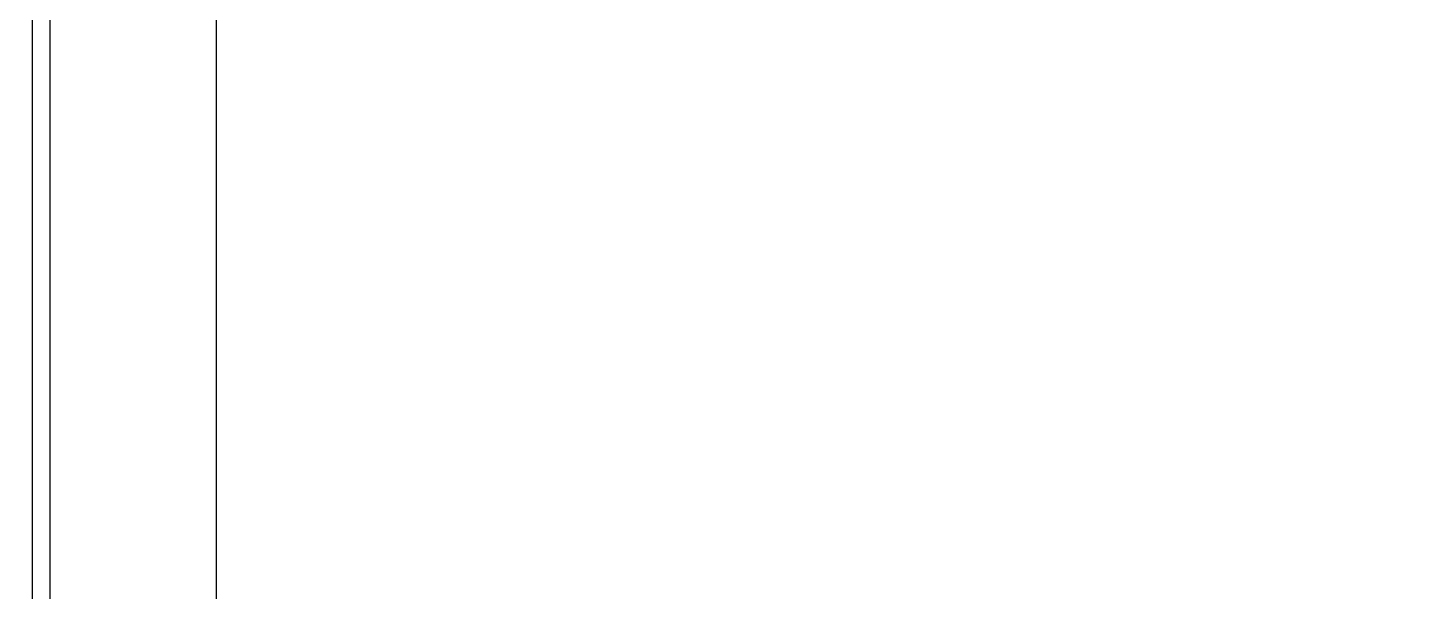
# Model space of a CAD drawing. Header units: millimetres. Extents: x -343543 to 400519, y -115663 to 104219.
# Drawn here: x -177161 to -176368, y 6350 to 6671 of the extents above; entities that cross this region are included whole.
import ezdxf

# ---------------------------------------------------------------- set-up
doc = ezdxf.new("R2010")
doc.units = ezdxf.units.MM
doc.layers.add('A-SYMBOLS', color=10, linetype='Continuous', lineweight=13)
doc.layers.add('XREF MAT BANG TUONG XAY$0$01.Xref _MB T1$0$A-TEXT', color=8, linetype='Continuous', lineweight=25)
doc.layers.add('XREF MAT BANG TUONG XAY$0$A-FNSH', color=8, linetype='Continuous')
doc.layers.add('XREF MAT BANG TUONG XAY$0$A-FURN', color=8, linetype='Continuous')

# ---------------------------------------------------------------- blocks, each defined once
blk = doc.blocks.new('XREF MAT BANG TUONG XAY$0$01.Xref _MB T1$0$Phong tam')
at = {"layer": 'XREF MAT BANG TUONG XAY$0$A-FURN', "color": 8, "elevation": 0}
blk.add_lwpolyline([(-4325, 6965), (-4420.01, 6965), (-4420.01, 1480), (-4325, 1480)], close=True, dxfattribs=at)
blk = doc.blocks.new('01.Xref _MB T1')
at = {"layer": 'XREF MAT BANG TUONG XAY$0$01.Xref _MB T1$0$A-TEXT', "color": 8}
blk.add_blockref('XREF MAT BANG TUONG XAY$0$01.Xref _MB T1$0$Phong tam', (8605.00011, 2999.99999), dxfattribs=at)
at = {"layer": 'XREF MAT BANG TUONG XAY$0$A-FNSH', "color": 8}
for points in [[(-15.00005, 10225.00021), (1890.00118, 10225.00021), (1890.00119, 10824.86981), (2150.00118, 10825.00868), (2150.0015, 10225.00011), (3280.00058, 10225.00011), (3279.97659, 10825.03045), (3540.00118, 10824.96241), (3540.00133, 10224.99984), (5475.00011, 10224.99984), (5475.00011, 9964.99997), (4184.98961, 9965.00167), (4184.98236, 4479.99998), (5730.00011, 4479.99998)], [(-15.00005, 10215.00021), (1900.00118, 10215.00021), (1900.00119, 10814.87515), (2140.00118, 10815.00334), (2140.0015, 10215.00011), (3290.00098, 10215.00011), (3289.97699, 10815.02783), (3530.00118, 10814.96502), (3530.00133, 10214.99984), (5465.00011, 10214.99984), (5465.00011, 9974.99999), (4174.98962, 9975.00168), (4174.98235, 4469.99998), (5720.00011, 4469.99998)]]:
    blk.add_lwpolyline(points, dxfattribs=at)

msp = doc.modelspace()

# ---------------------------------------------------------------- block references
at = {"layer": 'A-SYMBOLS'}
msp.add_blockref('01.Xref _MB T1', (-181333.08, 0), dxfattribs=at)

doc.saveas('drawing.dxf')
